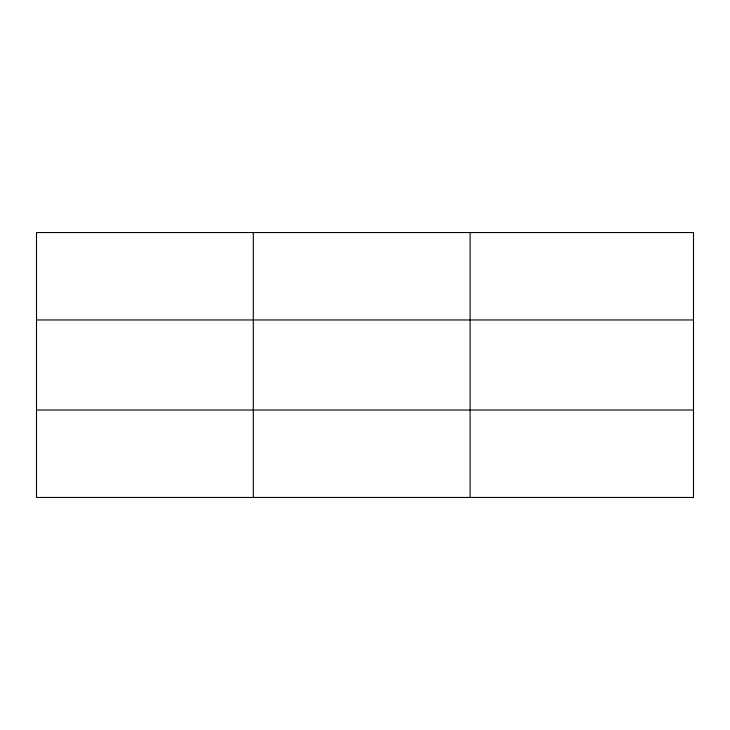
<?xml version="1.0" encoding="UTF-8"?>
<svg xmlns="http://www.w3.org/2000/svg" width="730" height="730" viewBox="0 0 730 730"><rect width="100%" height="100%" fill="white"/><g stroke="black" fill="none" stroke-linecap="round" stroke-linejoin="round"><path stroke-width="1.09" d="M253.31 497.458L253.31 232.541M470.12 497.458L470.12 232.541M36.5 319.968L693.5 319.968M36.5 410.032L693.5 410.032M693.5 232.541L693.5 497.458L36.5 497.458L36.5 232.541L693.5 232.541"/></g></svg>
